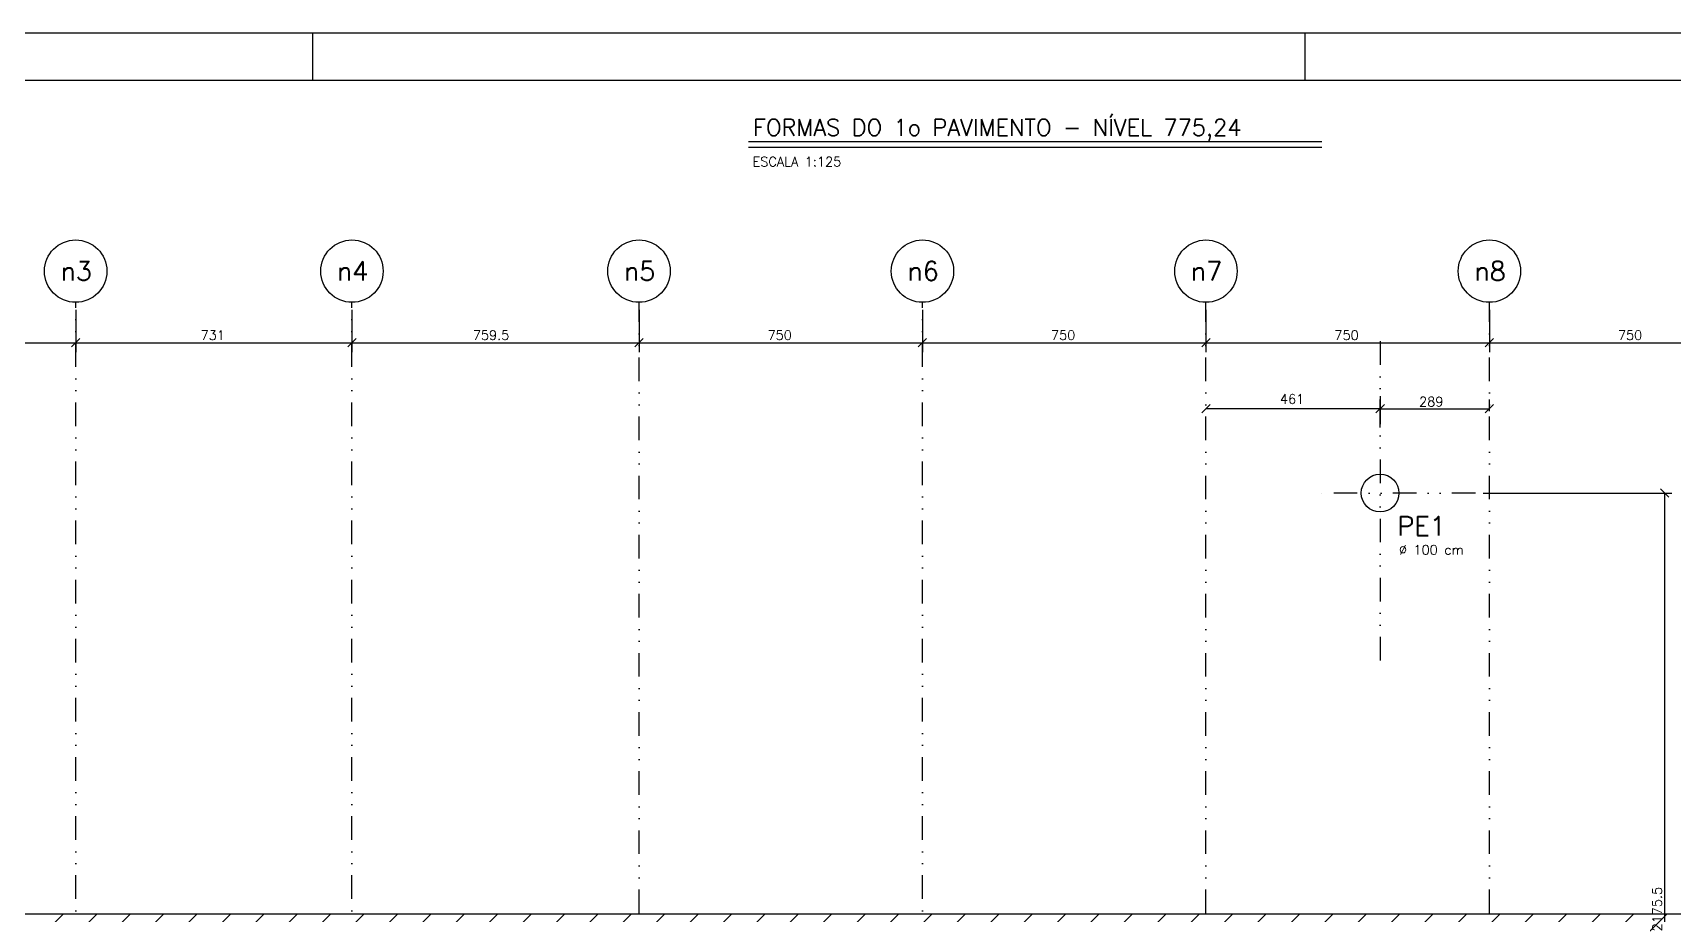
# Model space of a CAD drawing. Extents: x 550442 to 565317, y -292 to 10221.
# Drawn here: x 554076 to 558416, y 7888 to 10221 of the extents above; entities that cross this region are included whole.
import ezdxf

# ---------------------------------------------------------------- set-up
doc = ezdxf.new("R2010")
doc.units = 0
doc.header["$LTSCALE"] = 125
doc.header["$MEASUREMENT"] = 0
doc.linetypes.add('DIVIDE', pattern=[1.25, 0.5, -0.25, 0, -0.25, 0, -0.25])
doc.layers.get('0').update_dxf_attribs({"linetype": 'CONTINUOUS'})
for name, color, linetype in [('205', 14, 'DIVIDE'), ('216', 7, 'CONTINUOUS'), ('220', 4, 'CONTINUOUS'), ('221', 5, 'CONTINUOUS'), ('222', 6, 'CONTINUOUS'), ('250', 5, 'CONTINUOUS')]:
    doc.layers.add(name, color=color, linetype=linetype)
doc.styles.get("Standard").update_dxf_attribs({"font": 'ROMANS.SHX'})

# ---------------------------------------------------------------- blocks, each defined once
blk = doc.blocks.new('_H179BAF5357-002')
for p, q in [((1132.732889, 4226.325057), (1736.29279, 4829.884958)), ((1221.15929, 4226.36311), (1824.681138, 4829.884958)), ((1309.58569, 4226.401163), (1913.069486, 4829.884958)), ((1398.012091, 4226.439216), (2001.457833, 4829.884958)), ((1486.438491, 4226.477268), (2089.846181, 4829.884958)), ((1574.864892, 4226.515321), (2178.234529, 4829.884958)), ((1663.291292, 4226.553374), (2266.622876, 4829.884958)), ((1751.717693, 4226.591427), (2355.011224, 4829.884958)), ((1840.144093, 4226.62948), (2443.399572, 4829.884958)), ((1928.570494, 4226.667533), (2531.787919, 4829.884958)), ((2016.996895, 4226.705586), (2620.176267, 4829.884958)), ((2105.423295, 4226.743639), (2708.564615, 4829.884958)), ((2193.849696, 4226.781692), (2796.952962, 4829.884958)), ((2282.276096, 4226.819744), (2885.34131, 4829.884958)), ((2370.702497, 4226.857797), (2973.729657, 4829.884958)), ((2459.128897, 4226.89585), (3062.118005, 4829.884958)), ((2547.555298, 4226.933903), (3150.506353, 4829.884958)), ((2635.981698, 4226.971956), (3238.8947, 4829.884958)), ((2724.408099, 4227.010009), (3327.283048, 4829.884958)), ((2812.834499, 4227.048062), (3415.671396, 4829.884958)), ((2897.893361, 3781.776837), (3946.001482, 4829.884958)), ((2897.893361, 3870.165185), (3857.613134, 4829.884958)), ((2897.893361, 3958.553532), (3769.224786, 4829.884958)), ((2897.893361, 4046.94188), (3680.836439, 4829.884958)), ((2897.893361, 4135.330228), (3592.448091, 4829.884958)), ((2897.893361, 4223.718575), (3504.059743, 4829.884958)), ((2904.727095, 3700.222224), (4034.389829, 4829.884958)), ((2939.976928, 3647.083709), (4122.778177, 4829.884958)), ((3000.745926, 3619.46436), (4211.166525, 4829.884958)), ((3087.400371, 3617.730457), (4299.554872, 4829.884958)), ((3175.608619, 3617.550357), (4387.94322, 4829.884958)), ((3259.530009, 3613.0834), (4476.331567, 4829.884958)), ((3260.169706, 3525.334749), (4564.719915, 4829.884958)), ((3260.809402, 3437.586098), (4653.108263, 4829.884958)), ((3261.449099, 3349.837447), (4741.49661, 4829.884958)), ((3266.009497, 3266.009497), (4829.884958, 4829.884958)), ((3354.397845, 3266.009497), (4918.273306, 4829.884958)), ((3442.786193, 3266.009497), (5006.661653, 4829.884958)), ((3531.17454, 3266.009497), (5095.050001, 4829.884958)), ((3619.562888, 3266.009497), (5183.438349, 4829.884958)), ((3707.951236, 3266.009497), (5271.826696, 4829.884958)), ((3796.339583, 3266.009497), (5360.215044, 4829.884958)), ((3884.727931, 3266.009497), (5448.603392, 4829.884958)), ((3973.116279, 3266.009497), (5536.991739, 4829.884958)), ((4061.504626, 3266.009497), (5625.380087, 4829.884958)), ((4149.892974, 3266.009497), (5713.768435, 4829.884958)), ((4238.281322, 3266.009497), (5802.156782, 4829.884958)), ((4326.669669, 3266.009497), (5890.54513, 4829.884958)), ((4415.058017, 3266.009497), (5978.933478, 4829.884958))]:
    blk.add_line(p, q)

msp = doc.modelspace()

# ---------------------------------------------------------------- linework, layer by layer
for p, q in [((550442.2, 10220.8), (565317.2, 10220.8)), ((554817.2, 10095.8), (554817.2, 10220.8)), ((557442.2, 10095.8), (557442.2, 10220.8))]:
    msp.add_line(p, q)
at = {"layer": '205'}
for p, q in [((554189.5, 2922.2), (554189.5, 9507.5)), ((554920.5, 2922.2), (554920.5, 9507.5)), ((555680, 2884.7), (555680, 9507.5)), ((556430, 2922.2), (556430, 9507.5)), ((557180, 2884.7), (557180, 9507.5)), ((557930, 2884.7), (557930, 9507.5)), ((557641, 9404.3), (557641, 8548)), ((557893.4, 9002.8), (557472.1, 9002.8))]:
    msp.add_line(p, q, dxfattribs=at)
at = {"layer": '216'}
for p, q in [((554178.4, 9389.7), (554200.5, 9411.8)), ((554178.4, 9389.7), (554200.5, 9411.8)), ((554909.4, 9389.7), (554931.5, 9411.8)), ((554909.4, 9389.7), (554931.5, 9411.8)), ((555668.9, 9389.7), (555691, 9411.8)), ((555668.9, 9389.7), (555691, 9411.8)), ((556418.9, 9389.7), (556441, 9411.8)), ((556418.9, 9389.7), (556441, 9411.8)), ((557168.9, 9389.7), (557191, 9411.8)), ((557168.9, 9389.7), (557191, 9411.8)), ((557918.9, 9389.7), (557941, 9411.8)), ((557918.9, 9389.7), (557941, 9411.8)), ((557191, 9236.8), (557168.9, 9214.7)), ((557652, 9236.8), (557629.9, 9214.7)), ((557629.9, 9214.7), (557652, 9236.8)), ((557918.9, 9214.7), (557941, 9236.8)), ((558382.5, 9013.9), (558404.6, 8991.8))]:
    msp.add_line(p, q, dxfattribs=at)
at = {"layer": '220'}
msp.add_circle((557640.8, 9002.8), 50, dxfattribs=at)
at = {"layer": '221'}
msp.add_line((555969.5, 9918.4), (557486.3, 9918.4), dxfattribs=at)
for centre in [(554189.5, 9590), (554920.5, 9590), (555680, 9590), (556430, 9590), (557180, 9590), (557930, 9590)]:
    msp.add_circle(centre, 82.5, dxfattribs=at)
at = {"layer": '222'}
for p, q in [((550754.7, 10095.8), (565192.2, 10095.8)), ((555969.5, 9933.4), (557486.3, 9933.4))]:
    msp.add_line(p, q, dxfattribs=at)
at = {"layer": '250'}
for p, q in [((554189.5, 9487.5), (554189.5, 9375.7)), ((554920.5, 9487.5), (554920.5, 9375.7)), ((555680, 9487.5), (555680, 9375.7)), ((556430, 9487.5), (556430, 9375.7)), ((557180, 9487.5), (557180, 9375.7)), ((557930, 9487.5), (557930, 9375.7)), ((553430, 9400.7), (554189.5, 9400.7)), ((554189.5, 9400.7), (554920.5, 9400.7)), ((554920.5, 9400.7), (555680, 9400.7)), ((555680, 9400.7), (556430, 9400.7)), ((556430, 9400.7), (557180, 9400.7)), ((557180, 9400.7), (557930, 9400.7)), ((557930, 9400.7), (558680, 9400.7)), ((557641, 9258.8), (557641, 9200.7)), ((557641, 9176), (557641, 9250.7)), ((557930, 9219.2), (557930, 9250.7)), ((557641, 9225.7), (557180, 9225.7)), ((557641, 9225.7), (557930, 9225.7)), ((557913.4, 9002.8), (558412.3, 9002.8)), ((558393.6, 9002.8), (558393.6, 6827.3)), ((560035.2, 7888.2), (551997.1, 7888.2))]:
    msp.add_line(p, q, dxfattribs=at)

# ---------------------------------------------------------------- block references
at = {"layer": '221'}
msp.add_blockref('_H179BAF5357-002', (552420.5, 3058.3), dxfattribs=at)

# ---------------------------------------------------------------- texts
at = {"layer": '216'}
for s, p in [('ESCALA 1:125', (555980.5, 9867.3)), ('731', (554520, 9408.2)), ('759.5', (555240.2, 9408.2)), ('750', (556020, 9408.2)), ('750', (556770, 9408.2)), ('750', (557520, 9408.2)), ('750', (558270, 9408.2)), ('461', (557375.9, 9239.1)), ('289', (557743.9, 9232.1)), ('%%c 100 cm', (557690.6, 8840.1))]:
    msp.add_text(s, height=25, dxfattribs=at).set_placement(p)
msp.add_text('2175.5', height=25, rotation=90, dxfattribs=at).set_placement((558386.1, 7842.6))
at = {"layer": '220'}
for s, p in [('n3', (554149.3, 9565.2)), ('n4', (554880.3, 9565.2)), ('n5', (555639.8, 9565.2)), ('n6', (556389.8, 9565.2)), ('n7', (557139.8, 9565.2)), ('n8', (557889.8, 9565.2)), ('PE1', (557686.4, 8890.7))]:
    msp.add_text(s, height=50, dxfattribs=at).set_placement(p)
at = {"layer": '222'}
msp.add_text('FORMAS DO 1o PAVIMENTO - NÍVEL 775,24', height=43.75, dxfattribs=at).set_placement((555982, 9948.4))

doc.saveas('drawing.dxf')
